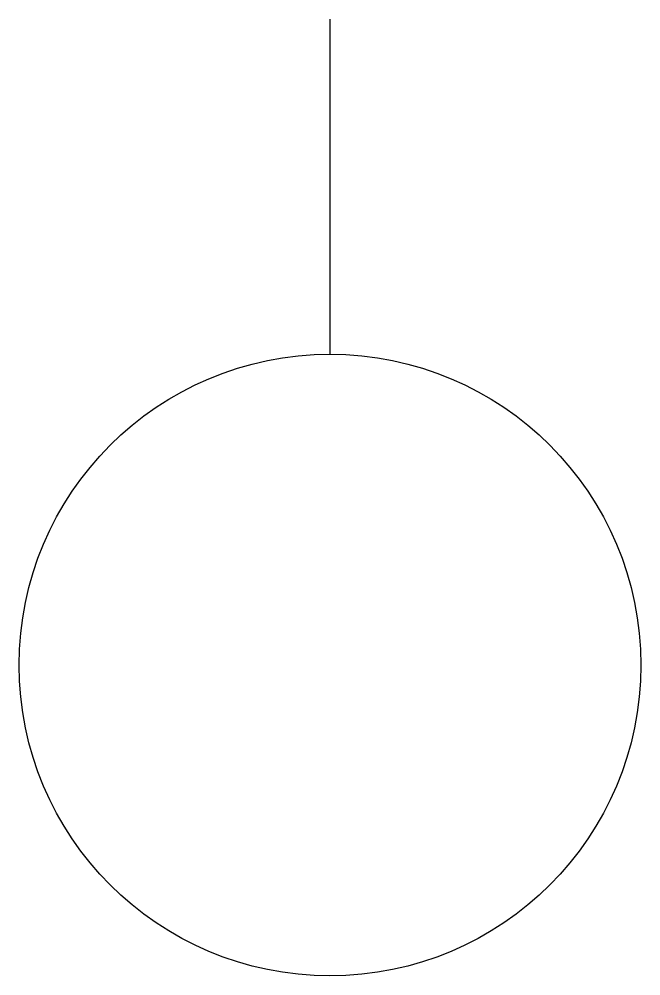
# Model space of a CAD drawing. Header units: millimetres. Extents: x -72 to 72, y -222 to 0.
import ezdxf

# ---------------------------------------------------------------- set-up
doc = ezdxf.new("R2010")
doc.units = ezdxf.units.MM

msp = doc.modelspace()

# ---------------------------------------------------------------- linework, layer by layer
at = {"color": 0, "linetype": 'ByBlock', "lineweight": -2}
msp.add_line((0, -77.82), (0, 0), dxfattribs=at)
msp.add_circle((0, -150), 72.18, dxfattribs=at)

doc.saveas('drawing.dxf')
